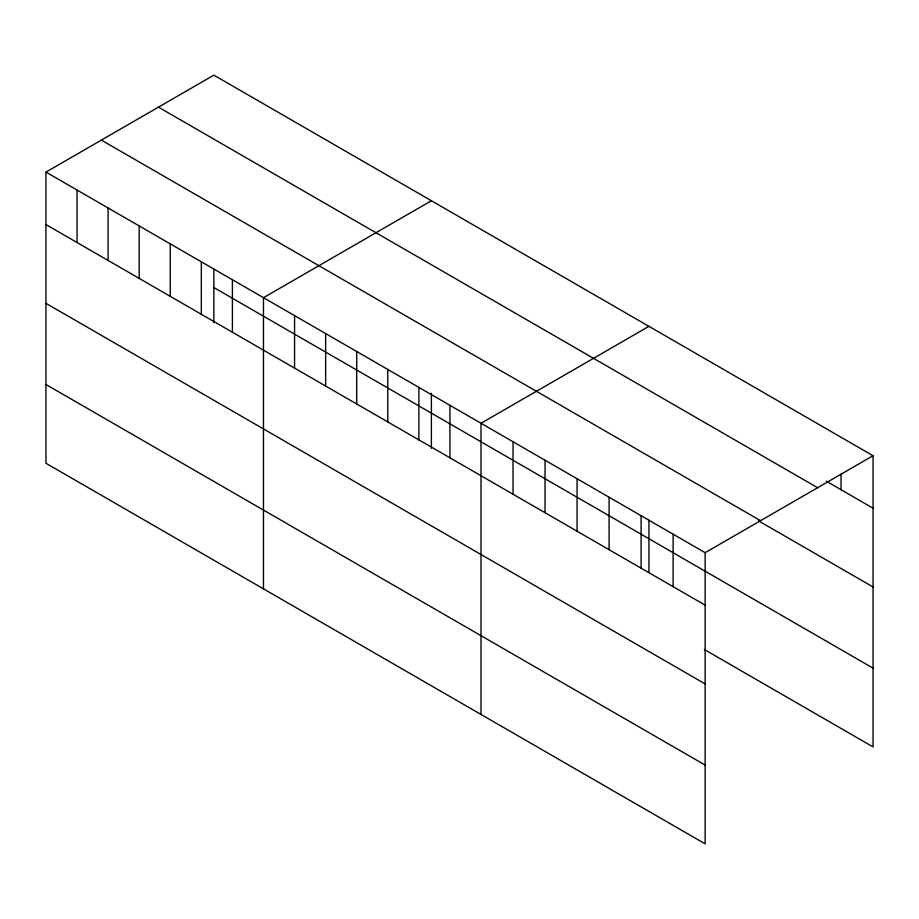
<?xml version="1.0" encoding="UTF-8"?>
<svg xmlns="http://www.w3.org/2000/svg" width="919" height="919" viewBox="0 0 919 919"><rect width="100%" height="100%" fill="white"/><g stroke="black" fill="none" stroke-linecap="round" stroke-linejoin="round"><path stroke-width="1.38" d="M45.95 172.094L705.137 552.675L705.137 843.849L45.95 463.268L45.95 172.094L213.863 75.151L873.05 455.732L873.05 746.906L704.345 649.503M431.39 200.744L263.477 297.687L263.477 588.861M648.929 326.337L481.016 423.28L481.016 714.454M705.137 552.675L873.05 455.732M826.25 481.188L873.05 508.207M158.447 107.144L817.634 487.725M101.366 140.102L760.553 520.682M758.52 520.855L873.05 586.977M213.863 287.555L873.05 668.136M45.95 224.569L705.137 605.15M45.95 303.339L705.137 683.92M45.95 384.498L705.137 765.079M841.034 474.124L841.034 489.724M673.122 534.192L673.122 586.667M648.929 520.223L648.929 572.491M641.106 515.708L641.106 568.172M609.09 497.213L609.09 549.688M577.075 478.73L577.075 531.205M545.047 460.247L545.047 512.722M513.032 441.763L513.032 494.238M449.942 405.336L449.942 457.811M431.39 393.217L431.39 448.311M418.869 387.393L418.869 439.868M387.784 369.449L387.784 421.924M356.71 351.506L356.71 403.981M325.636 333.574L325.636 386.037M294.562 315.631L294.562 368.105M232.404 279.744L232.404 332.218M213.863 269.049L213.863 322.718M201.33 261.8L201.33 314.275M170.256 243.857L170.256 296.332M139.183 225.925L139.183 278.388M108.097 207.981L108.097 260.445M77.024 190.038L77.024 242.513"/></g></svg>
